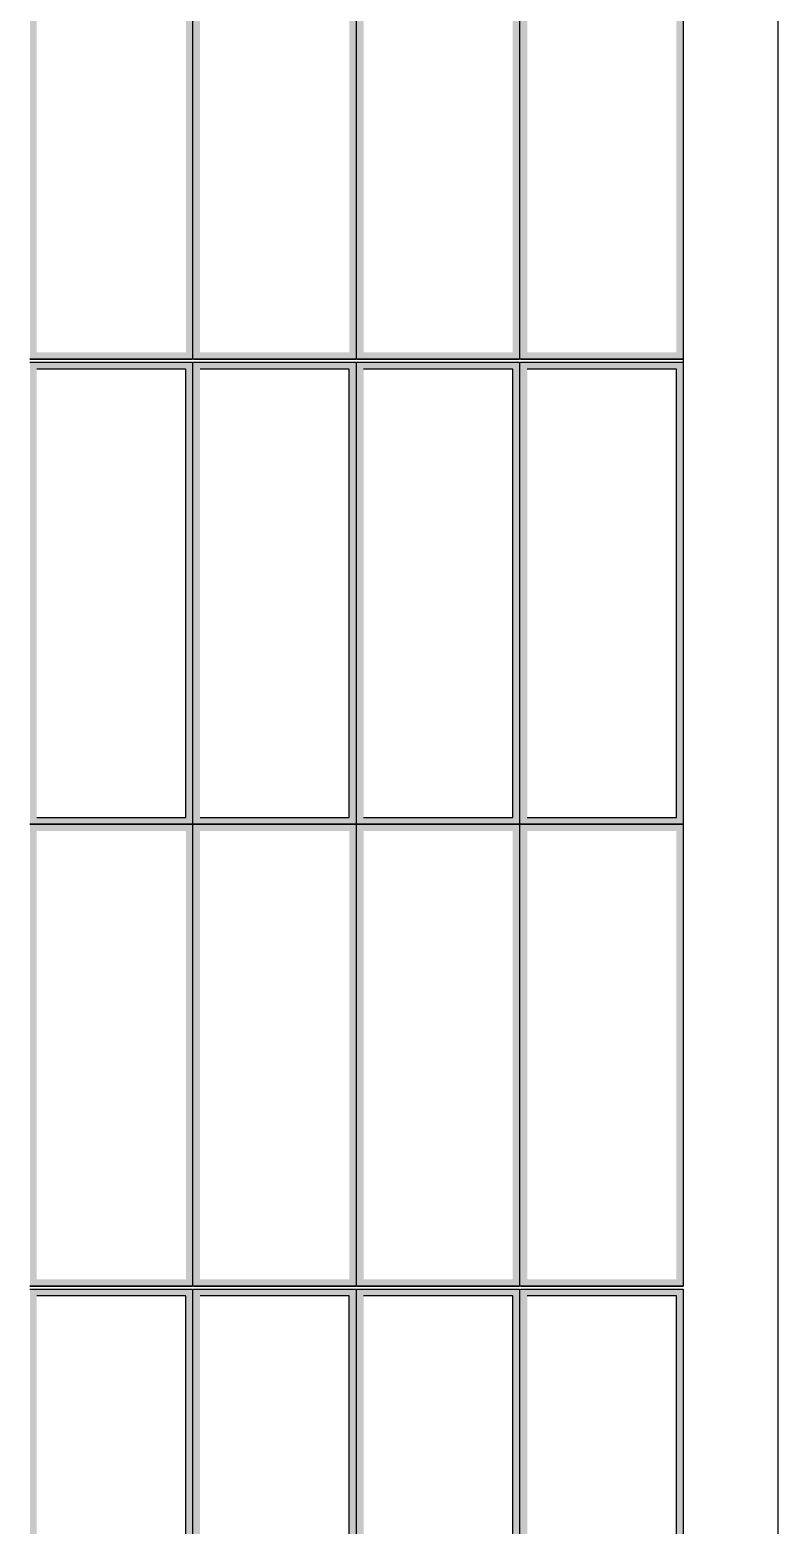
# Model space of a CAD drawing. Header units: inches. Extents: x 2620 to 4317, y 1826 to 2873.
# Drawn here: x 3828.7 to 3856.2, y 2429.8 to 2485 of the extents above; entities that cross this region are included whole.
import ezdxf

# ---------------------------------------------------------------- set-up
doc = ezdxf.new("R2010")
doc.units = ezdxf.units.IN
doc.header["$MEASUREMENT"] = 0
doc.linetypes.add('ACAD_ISO02W100', pattern=[15, 12, -3])

msp = doc.modelspace()

# ---------------------------------------------------------------- hatches: boundary and pattern name
h = msp.add_hatch(color=256)
h.dxf.hatch_style = 1
h.set_gradient(color1=(242, 103, 34), color2=(248, 153, 30), tint=1)
h.paths.add_polyline_path([(3834.66033, 2489.85295), (3828.66033, 2489.85295), (3828.66033, 2472.81295), (3834.66033, 2472.81295)])
h.paths.add_polyline_path([(3834.41033, 2473.06295), (3828.91033, 2473.06295), (3828.91033, 2489.60295), (3834.41033, 2489.60295)], flags=16)
h = msp.add_hatch(color=256)
h.dxf.hatch_style = 1
h.set_gradient(color1=(242, 103, 34), color2=(248, 153, 30), tint=1)
h.paths.add_polyline_path([(3840.6877, 2489.85295), (3834.6877, 2489.85295), (3834.6877, 2472.81295), (3840.6877, 2472.81295)])
h.paths.add_polyline_path([(3840.4377, 2473.06295), (3834.9377, 2473.06295), (3834.9377, 2489.60295), (3840.4377, 2489.60295)], flags=16)
h = msp.add_hatch(color=256)
h.dxf.hatch_style = 1
h.set_gradient(color1=(242, 103, 34), color2=(248, 153, 30), tint=1)
h.paths.add_polyline_path([(3846.71506, 2489.85295), (3840.71506, 2489.85295), (3840.71506, 2472.81295), (3846.71506, 2472.81295)])
h.paths.add_polyline_path([(3846.46506, 2473.06295), (3840.96506, 2473.06295), (3840.96506, 2489.60295), (3846.46506, 2489.60295)], flags=16)
h = msp.add_hatch(color=256)
h.dxf.hatch_style = 1
h.set_gradient(color1=(242, 103, 34), color2=(248, 153, 30), tint=1)
h.paths.add_polyline_path([(3852.74991, 2489.85295), (3846.74991, 2489.85295), (3846.74991, 2472.81295), (3852.74991, 2472.81295)])
h.paths.add_polyline_path([(3852.49991, 2473.06295), (3846.99991, 2473.06295), (3846.99991, 2489.60295), (3852.49991, 2489.60295)], flags=16)
h = msp.add_hatch(color=256)
h.dxf.hatch_style = 1
h.set_gradient(color1=(242, 103, 34), color2=(248, 153, 30), tint=1)
h.paths.add_polyline_path([(3834.66033, 2472.70049), (3828.66033, 2472.70049), (3828.66033, 2455.66049), (3834.66033, 2455.66049)])
h.paths.add_polyline_path([(3834.41033, 2455.91049), (3828.91033, 2455.91049), (3828.91033, 2472.45049), (3834.41033, 2472.45049)], flags=16)
h = msp.add_hatch(color=256)
h.dxf.hatch_style = 1
h.set_gradient(color1=(242, 103, 34), color2=(248, 153, 30), tint=1)
h.paths.add_polyline_path([(3840.6877, 2472.70049), (3834.6877, 2472.70049), (3834.6877, 2455.66049), (3840.6877, 2455.66049)])
h.paths.add_polyline_path([(3840.4377, 2455.91049), (3834.9377, 2455.91049), (3834.9377, 2472.45049), (3840.4377, 2472.45049)], flags=16)
h = msp.add_hatch(color=256)
h.dxf.hatch_style = 1
h.set_gradient(color1=(242, 103, 34), color2=(248, 153, 30), tint=1)
h.paths.add_polyline_path([(3846.71506, 2472.70049), (3840.71506, 2472.70049), (3840.71506, 2455.66049), (3846.71506, 2455.66049)])
h.paths.add_polyline_path([(3846.46506, 2455.91049), (3840.96506, 2455.91049), (3840.96506, 2472.45049), (3846.46506, 2472.45049)], flags=16)
h = msp.add_hatch(color=256)
h.dxf.hatch_style = 1
h.set_gradient(color1=(242, 103, 34), color2=(248, 153, 30), tint=1)
h.paths.add_polyline_path([(3852.74991, 2472.70049), (3846.74991, 2472.70049), (3846.74991, 2455.66049), (3852.74991, 2455.66049)])
h.paths.add_polyline_path([(3852.49991, 2455.91049), (3846.99991, 2455.91049), (3846.99991, 2472.45049), (3852.49991, 2472.45049)], flags=16)
h = msp.add_hatch(color=256)
h.dxf.hatch_style = 1
h.set_gradient(color1=(242, 103, 34), color2=(248, 153, 30), tint=1)
h.paths.add_polyline_path([(3834.66033, 2455.66049), (3828.66033, 2455.66049), (3828.66033, 2438.62049), (3834.66033, 2438.62049)])
h.paths.add_polyline_path([(3834.41033, 2438.87049), (3828.91033, 2438.87049), (3828.91033, 2455.41049), (3834.41033, 2455.41049)], flags=16)
h = msp.add_hatch(color=256)
h.dxf.hatch_style = 1
h.set_gradient(color1=(242, 103, 34), color2=(248, 153, 30), tint=1)
h.paths.add_polyline_path([(3840.6877, 2455.66049), (3834.6877, 2455.66049), (3834.6877, 2438.62049), (3840.6877, 2438.62049)])
h.paths.add_polyline_path([(3840.4377, 2438.87049), (3834.9377, 2438.87049), (3834.9377, 2455.41049), (3840.4377, 2455.41049)], flags=16)
h = msp.add_hatch(color=256)
h.dxf.hatch_style = 1
h.set_gradient(color1=(242, 103, 34), color2=(248, 153, 30), tint=1)
h.paths.add_polyline_path([(3846.71506, 2455.66049), (3840.71506, 2455.66049), (3840.71506, 2438.62049), (3846.71506, 2438.62049)])
h.paths.add_polyline_path([(3846.46506, 2438.87049), (3840.96506, 2438.87049), (3840.96506, 2455.41049), (3846.46506, 2455.41049)], flags=16)
h = msp.add_hatch(color=256)
h.dxf.hatch_style = 1
h.set_gradient(color1=(242, 103, 34), color2=(248, 153, 30), tint=1)
h.paths.add_polyline_path([(3852.74991, 2455.66049), (3846.74991, 2455.66049), (3846.74991, 2438.62049), (3852.74991, 2438.62049)])
h.paths.add_polyline_path([(3852.49991, 2438.87049), (3846.99991, 2438.87049), (3846.99991, 2455.41049), (3852.49991, 2455.41049)], flags=16)
h = msp.add_hatch(color=256)
h.dxf.hatch_style = 1
h.set_gradient(color1=(242, 103, 34), color2=(248, 153, 30), tint=1)
h.paths.add_polyline_path([(3834.66033, 2438.50803), (3828.66033, 2438.50803), (3828.66033, 2421.46803), (3834.66033, 2421.46803)])
h.paths.add_polyline_path([(3834.41033, 2421.71803), (3828.91033, 2421.71803), (3828.91033, 2438.25803), (3834.41033, 2438.25803)], flags=16)
h = msp.add_hatch(color=256)
h.dxf.hatch_style = 1
h.set_gradient(color1=(242, 103, 34), color2=(248, 153, 30), tint=1)
h.paths.add_polyline_path([(3840.6877, 2438.50803), (3834.6877, 2438.50803), (3834.6877, 2421.46803), (3840.6877, 2421.46803)])
h.paths.add_polyline_path([(3840.4377, 2421.71803), (3834.9377, 2421.71803), (3834.9377, 2438.25803), (3840.4377, 2438.25803)], flags=16)
h = msp.add_hatch(color=256)
h.dxf.hatch_style = 1
h.set_gradient(color1=(242, 103, 34), color2=(248, 153, 30), tint=1)
h.paths.add_polyline_path([(3846.71506, 2438.50803), (3840.71506, 2438.50803), (3840.71506, 2421.46803), (3846.71506, 2421.46803)])
h.paths.add_polyline_path([(3846.46506, 2421.71803), (3840.96506, 2421.71803), (3840.96506, 2438.25803), (3846.46506, 2438.25803)], flags=16)
h = msp.add_hatch(color=256)
h.dxf.hatch_style = 1
h.set_gradient(color1=(242, 103, 34), color2=(248, 153, 30), tint=1)
h.paths.add_polyline_path([(3852.74991, 2438.50803), (3846.74991, 2438.50803), (3846.74991, 2421.46803), (3852.74991, 2421.46803)])
h.paths.add_polyline_path([(3852.49991, 2421.71803), (3846.99991, 2421.71803), (3846.99991, 2438.25803), (3852.49991, 2438.25803)], flags=16)

# ---------------------------------------------------------------- linework, layer by layer
at = {"linetype": 'ACAD_ISO02W100'}
msp.add_line((3852.74991, 2662.99441), (3852.74991, 2194.99441), dxfattribs=at)
for p, q in [((3856.24991, 2194.99441), (3856.24991, 2662.99441)), ((3834.66033, 2489.85295), (3834.66033, 2472.81295)), ((3840.6877, 2489.85295), (3840.6877, 2472.81295)), ((3846.71506, 2489.85295), (3846.71506, 2472.81295)), ((3852.74991, 2489.85295), (3852.74991, 2472.81295)), ((3828.66033, 2472.81295), (3834.66033, 2472.81295)), ((3834.66033, 2472.81295), (3828.66033, 2472.81295)), ((3828.66033, 2472.70049), (3834.66033, 2472.70049)), ((3828.91033, 2472.81295), (3834.66033, 2472.81295)), ((3828.91033, 2472.70049), (3834.66033, 2472.70049)), ((3834.66033, 2472.70049), (3834.66033, 2455.66049)), ((3834.6877, 2472.81295), (3840.6877, 2472.81295)), ((3840.6877, 2472.81295), (3834.6877, 2472.81295)), ((3834.6877, 2472.70049), (3840.6877, 2472.70049)), ((3834.9377, 2472.81295), (3840.6877, 2472.81295)), ((3834.9377, 2472.70049), (3840.6877, 2472.70049)), ((3840.6877, 2472.70049), (3840.6877, 2455.66049)), ((3840.71506, 2472.81295), (3846.71506, 2472.81295)), ((3846.71506, 2472.81295), (3840.71506, 2472.81295)), ((3840.71506, 2472.70049), (3846.71506, 2472.70049)), ((3840.96506, 2472.81295), (3846.71506, 2472.81295)), ((3840.96506, 2472.70049), (3846.71506, 2472.70049)), ((3846.71506, 2472.70049), (3846.71506, 2455.66049)), ((3846.74991, 2472.81295), (3852.74991, 2472.81295)), ((3852.74991, 2472.81295), (3846.74991, 2472.81295)), ((3846.74991, 2472.70049), (3852.74991, 2472.70049)), ((3846.99991, 2472.81295), (3852.74991, 2472.81295)), ((3846.99991, 2472.70049), (3852.74991, 2472.70049)), ((3852.74991, 2472.70049), (3852.74991, 2455.66049)), ((3834.41033, 2472.45049), (3828.91033, 2472.45049)), ((3834.41033, 2455.91049), (3834.41033, 2472.45049)), ((3840.4377, 2472.45049), (3834.9377, 2472.45049)), ((3840.4377, 2455.91049), (3840.4377, 2472.45049)), ((3846.46506, 2472.45049), (3840.96506, 2472.45049)), ((3846.46506, 2455.91049), (3846.46506, 2472.45049)), ((3852.49991, 2472.45049), (3846.99991, 2472.45049)), ((3852.49991, 2455.91049), (3852.49991, 2472.45049)), ((3828.66033, 2455.66049), (3834.66033, 2455.66049)), ((3834.66033, 2455.66049), (3828.66033, 2455.66049)), ((3828.91033, 2455.91049), (3834.41033, 2455.91049)), ((3828.91033, 2455.66049), (3834.66033, 2455.66049)), ((3834.66033, 2455.66049), (3834.66033, 2438.62049)), ((3834.6877, 2455.66049), (3840.6877, 2455.66049)), ((3840.6877, 2455.66049), (3834.6877, 2455.66049)), ((3834.9377, 2455.91049), (3840.4377, 2455.91049)), ((3834.9377, 2455.66049), (3840.6877, 2455.66049)), ((3840.6877, 2455.66049), (3840.6877, 2438.62049)), ((3840.71506, 2455.66049), (3846.71506, 2455.66049)), ((3846.71506, 2455.66049), (3840.71506, 2455.66049)), ((3840.96506, 2455.91049), (3846.46506, 2455.91049)), ((3840.96506, 2455.66049), (3846.71506, 2455.66049)), ((3846.71506, 2455.66049), (3846.71506, 2438.62049)), ((3846.74991, 2455.66049), (3852.74991, 2455.66049)), ((3852.74991, 2455.66049), (3846.74991, 2455.66049)), ((3846.99991, 2455.91049), (3852.49991, 2455.91049)), ((3846.99991, 2455.66049), (3852.74991, 2455.66049)), ((3852.74991, 2455.66049), (3852.74991, 2438.62049)), ((3828.66033, 2438.62049), (3834.66033, 2438.62049)), ((3834.66033, 2438.62049), (3828.66033, 2438.62049)), ((3828.66033, 2438.50803), (3834.66033, 2438.50803)), ((3828.91033, 2438.62049), (3834.66033, 2438.62049)), ((3828.91033, 2438.50803), (3834.66033, 2438.50803)), ((3834.66033, 2438.50803), (3834.66033, 2421.46803)), ((3834.6877, 2438.62049), (3840.6877, 2438.62049)), ((3840.6877, 2438.62049), (3834.6877, 2438.62049)), ((3834.6877, 2438.50803), (3840.6877, 2438.50803)), ((3834.9377, 2438.62049), (3840.6877, 2438.62049)), ((3834.9377, 2438.50803), (3840.6877, 2438.50803)), ((3840.6877, 2438.50803), (3840.6877, 2421.46803)), ((3840.71506, 2438.62049), (3846.71506, 2438.62049)), ((3846.71506, 2438.62049), (3840.71506, 2438.62049)), ((3840.71506, 2438.50803), (3846.71506, 2438.50803)), ((3840.96506, 2438.62049), (3846.71506, 2438.62049)), ((3840.96506, 2438.50803), (3846.71506, 2438.50803)), ((3846.71506, 2438.50803), (3846.71506, 2421.46803)), ((3846.74991, 2438.62049), (3852.74991, 2438.62049)), ((3852.74991, 2438.62049), (3846.74991, 2438.62049)), ((3846.74991, 2438.50803), (3852.74991, 2438.50803)), ((3846.99991, 2438.62049), (3852.74991, 2438.62049)), ((3846.99991, 2438.50803), (3852.74991, 2438.50803)), ((3852.74991, 2438.50803), (3852.74991, 2421.46803)), ((3834.41033, 2438.25803), (3828.91033, 2438.25803)), ((3834.41033, 2421.71803), (3834.41033, 2438.25803)), ((3840.4377, 2438.25803), (3834.9377, 2438.25803)), ((3840.4377, 2421.71803), (3840.4377, 2438.25803)), ((3846.46506, 2438.25803), (3840.96506, 2438.25803)), ((3846.46506, 2421.71803), (3846.46506, 2438.25803)), ((3852.49991, 2438.25803), (3846.99991, 2438.25803)), ((3852.49991, 2421.71803), (3852.49991, 2438.25803))]:
    msp.add_line(p, q)

doc.saveas('drawing.dxf')
